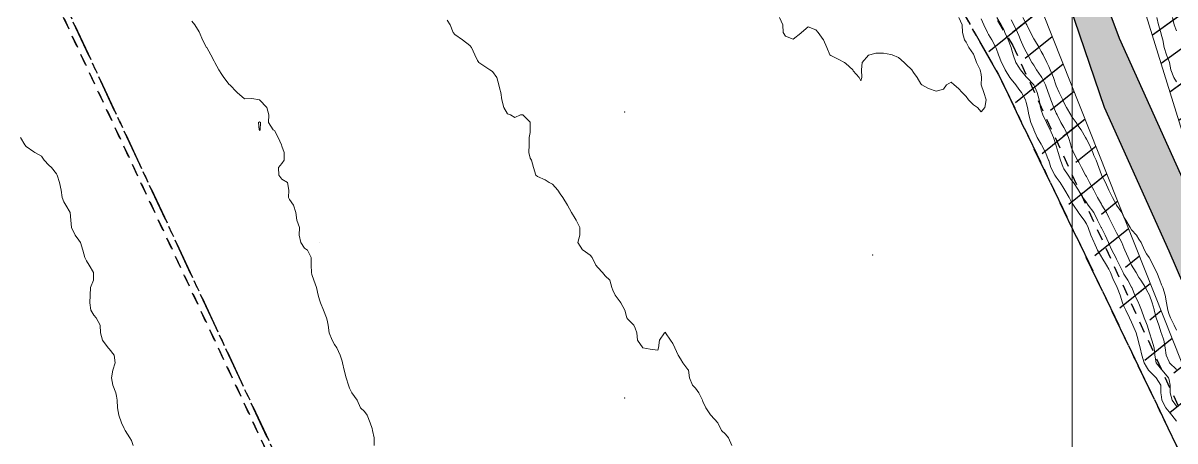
# Model space of a CAD drawing. Header units: centimetres. Extents: x 0 to 642158, y -847 to 649707.
# Drawn here: x 616897 to 616973.6, y 620990 to 621017.9 of the extents above; entities that cross this region are included whole.
import ezdxf

# ---------------------------------------------------------------- set-up
doc = ezdxf.new("R2010")
doc.units = ezdxf.units.CM
doc.header["$MEASUREMENT"] = 0
doc.linetypes.add('CENTERX2', pattern=[4, 2.5, -0.5, 0.5, -0.5])
doc.linetypes.add('JIS_02_0.7', pattern=[1.35, 0.75, -0.6])
for name, color, linetype, lineweight in [('MEV_grille', 254, 'Continuous', 9), ('MEV_schema paysager_V', 7, 'Continuous', 20), ('WAL_parcellaire agricole', 7, 'JIS_02_0.7', 25), ('WAL_topographie 0.5', 253, 'Continuous', 20)]:
    doc.layers.add(name, color=color, linetype=linetype, lineweight=lineweight)
doc.layers.add('MEV_schema paysager_Ha', color=7, linetype='Continuous', lineweight=25, transparency=0.13)
doc.layers.add('SPW_parcellaire cadastral', color=7, linetype='CENTERX2', lineweight=25, true_color=0xff0542)
doc.layers.add('XREF_SPW orthophoto A0 500e', color=7, linetype='Continuous')
picture_1 = doc.add_image_def('image2.png', size_in_pixel=(6614, 11023))

# ---------------------------------------------------------------- blocks, each defined once
blk = doc.blocks.new('*U112')
at = {"layer": 'MEV_grille', "transparency": 33554687}
blk.add_lwpolyline([(0, 1825.476), (0, -1825.476)], dxfattribs=at)
blk = doc.blocks.new('*U113')
at = {"layer": 'MEV_grille', "color": 0, "linetype": 'ByBlock', "lineweight": -2, "transparency": 16777216}
blk.add_blockref('*U112', (1600, 0), dxfattribs=at)

msp = doc.modelspace()

# ---------------------------------------------------------------- linework, layer by layer
at = {"layer": 'MEV_schema paysager_V'}
for p in [(616937.037, 621011.954), (616953.537, 621002.427), (616937.037, 620992.901)]:
    msp.add_point(p, dxfattribs=at)
at = {"layer": 'WAL_topographie 0.5'}
for points in [[(616908.25, 621017.993), (616908.464, 621017.75), (616908.75, 621017.288), (616908.774, 621017.25), (616908.963, 621016.75), (616909.237, 621016.25), (616909.25, 621016.234), (616909.523, 621015.75), (616909.75, 621015.333), (616909.798, 621015.25), (616910.052, 621014.75), (616910.25, 621014.439), (616910.385, 621014.25), (616910.75, 621013.787), (616910.788, 621013.75), (616911.25, 621013.263), (616911.283, 621013.25), (616911.75, 621012.813), (616912.25, 621012.85), (616912.75, 621012.75), (616912.75, 621012.75), (616913.25, 621012.25), (616913.25, 621012.25), (616913.384, 621011.75), (616913.35, 621011.25), (616913.659, 621010.75), (616913.75, 621010.708), (616913.989, 621010.25), (616914.222, 621009.75), (616914.25, 621009.673), (616914.391, 621009.25), (616914.393, 621008.75), (616914.25, 621008.515), (616914.025, 621008.25), (616914.036, 621007.75), (616914.25, 621007.485), (616914.614, 621007.25), (616914.704, 621006.75), (616914.696, 621006.25), (616914.75, 621006.113), (616915.016, 621005.75), (616915.169, 621005.25), (616915.25, 621004.75), (616915.25, 621004.75), (616915.408, 621004.25), (616915.4, 621003.75), (616915.507, 621003.25), (616915.75, 621002.881), (616915.95, 621002.75), (616916.186, 621002.25), (616916.184, 621001.75), (616916.212, 621001.25), (616916.25, 621001.125), (616916.37, 621000.75), (616916.545, 621000.25), (616916.653, 620999.75), (616916.75, 620999.432), (616916.811, 620999.25), (616917.021, 620998.75), (616917.208, 620998.25), (616917.25, 620998.083), (616917.325, 620997.75), (616917.386, 620997.25), (616917.583, 620996.75), (616917.75, 620996.464), (616917.908, 620996.25), (616918.117, 620995.75), (616918.25, 620995.35), (616918.273, 620995.25), (616918.38, 620994.75), (616918.526, 620994.25), (616918.687, 620993.75), (616918.75, 620993.562), (616918.906, 620993.25), (616919.25, 620992.75), (616919.25, 620992.75), (616919.472, 620992.25), (616919.75, 620992), (616919.911, 620991.75), (616920.128, 620991.25), (616920.25, 620990.875), (616920.278, 620990.75), (616920.384, 620990.25), (616920.381, 620989.75)], [(616925.25, 621018.054), (616925.444, 621017.75), (616925.647, 621017.25), (616925.75, 621017.112), (616926.25, 621016.75), (616926.25, 621016.75), (616926.75, 621016.375), (616926.85, 621016.25), (616927.09, 621015.75), (616927.25, 621015.387), (616927.35, 621015.25), (616927.75, 621014.977), (616928.083, 621014.75), (616928.25, 621014.646), (616928.538, 621014.25), (616928.685, 621013.75), (616928.75, 621013.464), (616928.8, 621013.25), (616928.871, 621012.75), (616929.01, 621012.25), (616929.25, 621011.821), (616929.45, 621011.75), (616929.75, 621011.583), (616930.125, 621011.75), (616930.25, 621011.765), (616930.274, 621011.75), (616930.75, 621011.274), (616930.76, 621011.25), (616930.764, 621010.75), (616930.75, 621010.583), (616930.704, 621010.25), (616930.692, 621009.75), (616930.667, 621009.25), (616930.75, 621008.875), (616930.85, 621008.75), (616930.977, 621008.25), (616931.143, 621007.75), (616931.25, 621007.656), (616931.75, 621007.424), (616932.016, 621007.25), (616932.25, 621007.141), (616932.597, 621006.75), (616932.75, 621006.5), (616932.922, 621006.25), (616933.25, 621005.75), (616933.25, 621005.75), (616933.517, 621005.25), (616933.75, 621004.85), (616933.824, 621004.75), (616934.061, 621004.25), (616934.059, 621003.75), (616933.922, 621003.25), (616934.25, 621002.775), (616934.274, 621002.75), (616934.75, 621002.417), (616934.872, 621002.25), (616935.136, 621001.75), (616935.25, 621001.599), (616935.579, 621001.25), (616935.75, 621001.043), (616936.065, 621000.75), (616936.183, 621000.25), (616936.25, 621000.084), (616936.41, 620999.75), (616936.75, 620999.303), (616936.794, 620999.25), (616937.046, 620998.75), (616937.194, 620998.25), (616937.25, 620998.156), (616937.656, 620997.75), (616937.75, 620997.562), (616937.85, 620997.25), (616937.905, 620996.75), (616938.25, 620996.25), (616938.25, 620996.25), (616938.75, 620996.155), (616939.25, 620996.083), (616939.286, 620996.25), (616939.35, 620996.75), (616939.687, 620997.25), (616939.75, 620997.286), (616939.77, 620997.25), (616940.083, 620996.75), (616940.25, 620996.536), (616940.379, 620996.25), (616940.6, 620995.75), (616940.75, 620995.519), (616940.909, 620995.25), (616941.25, 620994.809), (616941.286, 620994.75), (616941.361, 620994.25), (616941.55, 620993.75), (616941.75, 620993.559), (616941.974, 620993.25), (616942.212, 620992.75), (616942.25, 620992.679), (616942.444, 620992.25), (616942.75, 620991.775), (616942.778, 620991.75), (616943.25, 620991.25), (616943.25, 620991.25), (616943.488, 620990.75), (616943.75, 620990.488), (616943.95, 620990.25), (616944.169, 620989.75)], [(616947.336, 621018.25), (616947.553, 621017.75), (616947.588, 621017.25), (616947.75, 621017), (616948.25, 621016.792), (616948.75, 621017.187), (616948.8, 621017.25), (616949.25, 621017.61), (616949.75, 621017.423), (616949.911, 621017.25), (616950.25, 621016.773), (616950.266, 621016.75), (616950.479, 621016.25), (616950.7, 621015.75), (616950.75, 621015.708), (616951.25, 621015.474), (616951.655, 621015.25), (616951.75, 621015.187), (616952.217, 621014.75), (616952.25, 621014.694), (616952.65, 621014.25), (616952.75, 621014.027), (616952.824, 621014.25), (616952.8, 621014.75), (616952.85, 621015.25), (616953.25, 621015.721), (616953.35, 621015.75), (616953.75, 621015.861), (616954.25, 621015.871), (616954.75, 621015.782), (616954.833, 621015.75), (616955.25, 621015.577), (616955.63, 621015.25), (616955.75, 621015.125), (616956.141, 621014.75), (616956.25, 621014.583), (616956.488, 621014.25), (616956.75, 621013.827), (616956.806, 621013.75), (616957.25, 621013.521), (616957.75, 621013.333), (616958.25, 621013.464), (616958.45, 621013.75), (616958.75, 621013.938), (616958.964, 621013.75), (616959.25, 621013.515), (616959.487, 621013.25), (616959.75, 621012.972), (616959.91, 621012.75), (616960.25, 621012.423), (616960.5, 621012.25), (616960.75, 621011.969)], [(616960.75, 621011.969), (616960.987, 621012.25), (616961.092, 621012.75), (616960.925, 621013.25), (616960.763, 621013.75), (616960.78, 621014.25), (616960.75, 621014.45), (616960.683, 621014.75), (616960.445, 621015.25), (616960.27, 621015.75), (616960.25, 621015.788), (616959.938, 621016.25), (616959.75, 621016.595), (616959.648, 621016.75), (616959.513, 621017.25), (616959.496, 621017.75), (616959.278, 621018.25)], [(616912.75, 621010.721), (616912.8, 621010.75), (616912.833, 621011.25), (616912.75, 621011.292), (616912.7, 621011.25), (616912.726, 621010.75), (616912.75, 621010.721)], [(616896.857, 621010.25), (616897.156, 621009.75), (616897.25, 621009.643), (616897.75, 621009.286), (616897.827, 621009.25), (616898.25, 621009), (616898.427, 621008.75), (616898.75, 621008.417), (616898.923, 621008.25), (616899.25, 621007.837), (616899.292, 621007.75), (616899.459, 621007.25), (616899.564, 621006.75), (616899.636, 621006.25), (616899.75, 621005.956), (616899.871, 621005.75), (616900.176, 621005.25), (616900.205, 621004.75), (616900.25, 621004.25), (616900.25, 621004.25), (616900.5, 621003.75), (616900.75, 621003.417), (616900.861, 621003.25), (616901.017, 621002.75), (616901.135, 621002.25), (616901.25, 621002.036), (616901.438, 621001.75), (616901.719, 621001.25), (616901.713, 621000.75), (616901.523, 621000.25), (616901.5, 620999.75), (616901.466, 620999.25), (616901.542, 620998.75), (616901.75, 620998.409), (616901.896, 620998.25), (616902.157, 620997.75), (616902.191, 620997.25), (616902.25, 620997), (616902.324, 620996.75), (616902.687, 620996.25), (616902.75, 620996.178), (616903.096, 620995.75), (616903.15, 620995.25), (616903.008, 620994.75), (616902.912, 620994.25), (616903.006, 620993.75), (616903.203, 620993.25), (616903.25, 620993.036), (616903.303, 620992.75), (616903.318, 620992.25), (616903.408, 620991.75), (616903.583, 620991.25), (616903.75, 620990.883), (616903.815, 620990.75), (616904.13, 620990.25), (616904.25, 620990.062), (616904.354, 620989.75)], [(616916.75, 621003.25), (616916.75, 621003.25), (616916.75, 621003.25), (616916.75, 621003.25), (616916.75, 621003.25)]]:
    msp.add_lwpolyline(points, dxfattribs=at)

# ---------------------------------------------------------------- pictures from other files: only their frames are drawn
image = msp.add_image(picture_1, insert=(616830.845, 620745.783), size_in_units=(429.466, 715.756), dxfattribs=dict(brightness=75))
image.dxf.flags = 7

# ---------------------------------------------------------------- next in the draw order: wipeouts: each hides what was drawn before it
msp.add_wipeout([(616970.725, 621058.078), (616976.551, 621059.816), (616979.173, 621050.828), (617003.962, 621058.217), (617002.93, 621062.013), (617017.746, 621065.982), (617017.599, 621068.996), (617018.689, 621069.026), (617015.035, 621082.757), (617021.471, 621084.207), (617023.543, 621075.819), (617017.722, 621074.351), (617019.19, 621069.082), (617039.016, 621069.277), (617051.92, 621070.219), (617052.746, 621057.949), (617055.418, 621058.121), (617056.67, 621044.451), (617054.226, 621044.233), (617062.131, 621016.543), (617027.393, 621006.225), (617026.476, 621009.473), (617019.532, 621007.273), (617020.502, 621004.156), (616988.43, 620994.994), (616983.128, 621015.156), (616975.418, 621044.848), (616974.335, 621049.238), (616973.452, 621048.957), (616973.031, 621050.341)]).dxf.layer = 'XREF_SPW orthophoto A0 500e'

# ---------------------------------------------------------------- next in the draw order: hatches: boundary and pattern name
at = {"layer": 'MEV_schema paysager_Ha', "true_color": 0xffffff, "transparency": 33554687}
h = msp.add_hatch(color=7, dxfattribs=at)
h.dxf.hatch_style = 1
h.paths.add_polyline_path([(617076.957, 620775.289), (617077.201, 620777.105), (617077.126, 620779.957), (617075.099, 620784.986), (617072.172, 620790.466), (617067.368, 620798.797), (617064.065, 620804.577), (617056.243, 620818.296), (617050.046, 620830.95), (617047.611, 620836.834), (617045.379, 620844.037), (617042.362, 620852.742), (617037.909, 620861.649), (617028.342, 620880.123), (617020.095, 620896.123), (617010.198, 620916.411), (617002.446, 620933.73), (616993.044, 620956.493), (616983.642, 620978.596), (616973.25, 621002.678), (616968.962, 621012.244), (616965.663, 621021.976), (616955.436, 621040.45), (616945.21, 621059.419), (616940.921, 621068.986), (616935.478, 621077.398), (616927.231, 621088.119), (616919.756, 621098.032), (616908.594, 621115.419), (616899.05, 621136.883), (616888.424, 621173.846), (616877.62, 621211.722), (616864.401, 621250.858), (616862.596, 621274.031), (616860.047, 621301.222), (616858.914, 621326.713), (616859.197, 621346.539), (616860.896, 621376.279), (616861.463, 621404.886), (616860.613, 621429.244), (616859.48, 621444.822), (616854.948, 621465.215), (616849, 621490.706), (616837.671, 621532.058), (616829.74, 621571.711), (616822.943, 621588.705), (616820.394, 621592.954), (616812.463, 621606.549), (616808.781, 621634.306), (616806.798, 621652.15), (616807.931, 621670.56), (616809.064, 621685.289), (616812.18, 621684.156), (616809.914, 621652.433), (616812.18, 621634.873), (616813.879, 621615.896), (616816.995, 621605.7), (616822.943, 621593.52), (616829.174, 621581.341), (616832.006, 621572.561), (616837.954, 621544.521), (616851.266, 621492.689), (616857.498, 621468.614), (616860.896, 621451.903), (616862.879, 621435.758), (616864.295, 621409.984), (616863.729, 621378.545), (616862.029, 621341.724), (616862.313, 621319.632), (616865.428, 621273.181), (616866.561, 621255.621), (616870.995, 621241.549), (616880.863, 621212.431), (616888.067, 621186.88), (616893.901, 621167.537), (616903.21, 621136.7), (616913.794, 621113.645), (616922.701, 621099.354), (616933.688, 621085.113), (616938.674, 621078.225), (616946.15, 621064.154), (616956.913, 621043.761), (616966.26, 621026.766), (616969.942, 621016.853), (616981.555, 620991.079), (616995.15, 620956.807), (617005.346, 620932.732), (617016.676, 620908.941), (617026.306, 620890.247), (617038.202, 620866.455), (617044.999, 620853.993), (617049.248, 620839.831), (617054.346, 620826.519), (617065.959, 620806.409), (617077.565, 620785.227), (617080.472, 620780.563), (617081.622, 620779.211), (617083.041, 620778.332)])
at = {"layer": 'MEV_schema paysager_Ha', "transparency": 33554687}
h = msp.add_hatch(dxfattribs=at)
h.set_pattern_fill('ANSI31', color=60, scale=30, angle=354)
h.paths.add_polyline_path([(616763.793, 621237.399), (616780.361, 621223.636), (616806.73, 621203.109), (616835.432, 621183.048), (616849.2, 621170.918), (616860.426, 621161.465), (616877.021, 621145.92), (616895.432, 621126.667), (616906.244, 621113.266), (616915.551, 621100.874), (616925.104, 621088.577), (616933.769, 621076.473), (616936.099, 621075.05), (616937.977, 621072.979), (616937.912, 621070.973), (616937.135, 621069.225), (616936.358, 621067.608), (616937.135, 621064.501), (616940.76, 621060.683), (616945.227, 621056.8), (616947.105, 621052.206), (616962.41, 621024.728), (616974.109, 620995.255), (616988.613, 620964.831), (617000.873, 620934.818), (616994.034, 620945.287), (616980.56, 620976.65), (616967.841, 621003.399), (616952.474, 621032.764), (616936.299, 621056.62), (616930.996, 621060.508), (616927.549, 621064.307), (616925.604, 621066.074), (616925.516, 621067.841), (616925.125, 621068.86), (616924.852, 621069.499), (616924.487, 621070.183), (616924.304, 621071.324), (616923.391, 621073.103), (616922.341, 621073.925), (616921.096, 621075.97), (616919.417, 621078.356), (616911.722, 621092.304), (616907.214, 621097.272), (616901.665, 621105.707), (616893.69, 621116.453), (616882.131, 621129.394), (616872.652, 621139.563), (616858.571, 621155.492), (616844.444, 621168.426), (616830.582, 621180.304), (616816.719, 621190.861), (616800.357, 621202.226), (616786.054, 621214.304), (616772.55, 621226.115), (616757.239, 621240.336), (616751.019, 621247.072), (616746.267, 621252.771), (616748.773, 621253.031), (616755.597, 621245.259), (616761.904, 621239.386)])
h = msp.add_hatch(dxfattribs=at)
h.set_pattern_fill('ANSI31', color=60, scale=15, angle=354)
h.paths.add_polyline_path([(616763.793, 621237.399), (616780.361, 621223.636), (616806.73, 621203.109), (616835.432, 621183.048), (616849.2, 621170.918), (616860.426, 621161.465), (616877.021, 621145.92), (616895.432, 621126.667), (616906.244, 621113.266), (616915.551, 621100.874), (616925.104, 621088.577), (616933.769, 621076.473), (616936.099, 621075.05), (616937.977, 621072.979), (616937.912, 621070.973), (616937.135, 621069.225), (616936.358, 621067.608), (616937.135, 621064.501), (616940.76, 621060.683), (616945.227, 621056.8), (616947.105, 621052.206), (616962.41, 621024.728), (616974.109, 620995.255), (616988.613, 620964.831), (617000.873, 620934.818), (616995.278, 620946.197), (616981.322, 620977.591), (616968.949, 621004.724), (616954.95, 621033.47), (616939.273, 621058.598), (616934.212, 621062.775), (616932.292, 621066.548), (616932.356, 621068.019), (616932.484, 621070.385), (616932.676, 621072.303), (616931.333, 621074.286), (616929.926, 621075.948), (616928.134, 621077.547), (616926.215, 621078.186), (616923.976, 621080.872), (616915.079, 621094.601), (616910.377, 621100.394), (616904.363, 621108.155), (616896.709, 621119.194), (616884.982, 621132.444), (616875.303, 621142.281), (616859.978, 621158.245), (616846.267, 621170.017), (616832.7, 621182.018), (616818.337, 621192.934), (616802.115, 621203.987), (616787.085, 621215.761), (616773.725, 621227.447), (616758.184, 621241.318), (616751.756, 621248.212), (616746.267, 621252.771), (616748.773, 621253.031), (616755.597, 621245.259), (616761.904, 621239.386)])
h = msp.add_hatch(dxfattribs=at)
h.set_pattern_fill('ANSI31', color=60, scale=30, angle=351)
h.paths.add_polyline_path([(616875.009, 621239.839), (616881.874, 621229.81), (616886.45, 621221.893), (616888.914, 621212.275), (616893.321, 621190.809), (616897.189, 621179.05), (616907.993, 621151.58), (616917.109, 621129.424), (616929.889, 621106.642), (616946.16, 621080.317), (616949.697, 621074.039), (616954.461, 621066.102), (616970.722, 621037.835), (616976.752, 621021.411), (616980.026, 621010.154), (616982.854, 620999.006), (616989.654, 620982.876), (616995.508, 620967.769), (616999.131, 620959.573), (617008.258, 620938.09), (617012.245, 620928.983), (617006.707, 620935.343), (617001.767, 620944.62), (616986.247, 620981.031), (616974.528, 621009.365), (616969.536, 621025.48), (616961.782, 621038.985), (616953.793, 621052.843), (616948.624, 621065.291), (616943.572, 621072.338), (616939.46, 621079.501), (616933.339, 621087.695), (616925.21, 621101.403), (616919.298, 621110.267), (616914.617, 621117.983), (616909.523, 621128.986), (616904.832, 621137.752), (616902.895, 621142.645), (616900.855, 621153.449), (616896.267, 621165.681), (616894.227, 621175.466), (616888.652, 621193.859), (616882.864, 621212.223), (616878.837, 621226.562), (616877.632, 621230.778), (616875.619, 621237.576)])
h = msp.add_hatch(dxfattribs=at)
h.set_pattern_fill('ANSI31', color=60, scale=15, angle=351)
h.paths.add_polyline_path([(616875.009, 621239.839), (616880.056, 621228.321), (616883.246, 621219.665), (616885.677, 621210.097), (616891.45, 621190.962), (616895.4, 621178.509), (616904.363, 621150.017), (616913.902, 621126.919), (616927.359, 621104.657), (616942.855, 621079.785), (616947.381, 621071.265), (616954.192, 621058.974), (616967.867, 621036.168), (616973.007, 621021.906), (616975.995, 621012.026), (616979.672, 621000.423), (616985.533, 620986.177), (616992.732, 620968.731), (616997.119, 620959.334), (617006.326, 620938.311), (617012.245, 620928.983), (617006.707, 620935.343), (617001.767, 620944.62), (616986.247, 620981.031), (616974.528, 621009.365), (616969.536, 621025.48), (616961.782, 621038.985), (616953.793, 621052.843), (616948.624, 621065.291), (616943.572, 621072.338), (616939.46, 621079.501), (616933.339, 621087.695), (616925.21, 621101.403), (616919.298, 621110.267), (616914.617, 621117.983), (616909.523, 621128.986), (616904.832, 621137.752), (616902.895, 621142.645), (616900.855, 621153.449), (616896.267, 621165.681), (616894.227, 621175.466), (616888.652, 621193.859), (616882.864, 621212.223), (616878.837, 621226.562), (616877.632, 621230.778), (616875.619, 621237.576)])

# ---------------------------------------------------------------- next in the draw order: linework, layer by layer
for points in [[(617002.446, 620933.73), (616993.044, 620956.493), (616983.642, 620978.596), (616973.25, 621002.678), (616968.962, 621012.244), (616965.663, 621021.976), (616955.436, 621040.45), (616945.21, 621059.419), (616940.921, 621068.986), (616935.478, 621077.398), (616927.231, 621088.119), (616919.756, 621098.032), (616908.594, 621115.419), (616899.05, 621136.883), (616888.424, 621173.846)], [(616893.901, 621167.537), (616903.21, 621136.7), (616913.794, 621113.645), (616922.701, 621099.354), (616933.688, 621085.113), (616938.674, 621078.225), (616946.15, 621064.154), (616956.913, 621043.761), (616966.26, 621026.766), (616969.942, 621016.853), (616981.555, 620991.079), (616995.15, 620956.807), (617005.346, 620932.732), (617016.676, 620908.941), (617026.306, 620890.247), (617038.202, 620866.455), (617044.999, 620853.993), (617049.248, 620839.831), (617054.346, 620826.519), (617065.959, 620806.409), (617077.565, 620785.227)]]:
    msp.add_lwpolyline(points)
at = {"layer": 'MEV_schema paysager_V', "color": 60}
for points in [[(617012.245, 620928.983), (617006.707, 620935.343), (617001.767, 620944.62), (616986.247, 620981.031), (616974.528, 621009.365), (616969.536, 621025.48), (616961.782, 621038.985), (616953.793, 621052.843), (616948.624, 621065.291), (616943.572, 621072.338), (616939.46, 621079.501), (616933.339, 621087.695), (616925.21, 621101.403), (616919.298, 621110.267), (616914.617, 621117.983), (616909.523, 621128.986), (616904.832, 621137.752), (616902.895, 621142.645), (616900.855, 621153.449), (616896.267, 621165.681)], [(616895.432, 621126.667), (616906.244, 621113.266), (616915.551, 621100.874), (616925.104, 621088.577), (616933.769, 621076.473), (616936.099, 621075.05), (616937.977, 621072.979), (616937.912, 621070.973), (616937.135, 621069.225), (616936.358, 621067.608), (616937.135, 621064.501), (616940.76, 621060.683), (616945.227, 621056.8), (616947.105, 621052.206), (616962.41, 621024.728), (616974.109, 620995.255), (616988.613, 620964.831), (617000.873, 620934.818)]]:
    msp.add_lwpolyline(points, dxfattribs=at)
at = {"layer": 'SPW_parcellaire cadastral'}
for points in [[(617069.693, 620775.462), (617042.312, 620836.61), (617036.267, 620850.114), (617034.006, 620855.163), (617017.558, 620891.904), (616974.006, 620989.185), (616961.91, 621014.447), (616950.392, 621034.719), (616936.965, 621054.591), (616923.841, 621069.865), (616923.568, 621072.35), (616921.936, 621074.869), (616902.276, 621105.214), (616875.163, 621136.929), (616841.151, 621171.07), (616825.651, 621183.795), (616803.88, 621199.445), (616783.079, 621216.904), (616753.119, 621246.609), (616755.27, 621248.854), (616758.203, 621251.915), (616759.547, 621253.317)], [(616880.187, 621061.203), (616897.065, 621067.074), (616923.841, 621069.865), (616936.965, 621054.591), (616950.392, 621034.719), (616961.91, 621014.447), (616974.006, 620989.185), (617017.558, 620891.904), (616967.384, 620874.284), (616880.187, 621061.203)], [(616880.187, 621061.203), (616967.384, 620874.284), (617017.558, 620891.904), (617034.006, 620855.163), (617031.612, 620852.364), (617035.411, 620849.114), (617036.267, 620850.114), (617042.312, 620836.61), (616919.509, 620750.616)]]:
    msp.add_lwpolyline(points, dxfattribs=at)
at = {"layer": 'WAL_parcellaire agricole'}
for points in [[(616966.956, 620874.471), (616882.032, 621056.075), (616911.947, 621060.799), (616933.276, 621058.86), (616934.659, 621057.23), (616941.11, 621051.25), (616962.856, 621016.386), (617019.204, 620893.394), (616966.956, 620874.471)], [(616881.452, 621057.429), (616882.032, 621056.075), (616966.956, 620874.471), (617019.204, 620893.394), (617054.586, 620821.986), (617070.287, 620792.592)]]:
    msp.add_lwpolyline(points, dxfattribs=at)
at = {"layer": 'WAL_topographie 0.5'}
for points in [[(616973.75, 620991.353), (616973.44, 620991.75), (616973.25, 620991.983), (616973.043, 620992.25), (616972.775, 620992.75), (616972.75, 620992.974), (616972.708, 620993.25), (616972.698, 620993.75), (616972.391, 620994.25), (616972.25, 620994.381), (616971.877, 620994.75), (616971.75, 620994.97), (616971.589, 620995.25), (616971.435, 620995.75), (616971.317, 620996.25), (616971.25, 620996.553), (616971.201, 620996.75), (616971.052, 620997.25), (616970.845, 620997.75), (616970.75, 620997.951), (616970.609, 620998.25), (616970.367, 620998.75), (616970.25, 620999.011), (616970.149, 620999.25), (616969.995, 620999.75), (616969.809, 621000.25), (616969.75, 621000.365), (616969.562, 621000.75), (616969.348, 621001.25), (616969.25, 621001.472), (616969.086, 621001.75), (616968.779, 621002.25), (616968.75, 621002.305), (616968.482, 621002.75), (616968.27, 621003.25), (616968.25, 621003.298), (616968.057, 621003.75), (616967.865, 621004.25), (616967.75, 621004.49), (616967.596, 621004.75), (616967.25, 621005.21), (616967.22, 621005.25), (616966.889, 621005.75), (616966.75, 621005.987), (616966.599, 621006.25), (616966.32, 621006.75), (616966.25, 621006.864), (616966.001, 621007.25), (616965.75, 621007.615), (616965.644, 621007.75), (616965.393, 621008.25), (616965.25, 621008.723), (616965.24, 621008.75), (616965.032, 621009.25), (616964.776, 621009.75), (616964.75, 621009.796), (616964.478, 621010.25), (616964.259, 621010.75), (616964.25, 621010.772), (616964.061, 621011.25), (616963.913, 621011.75), (616963.83, 621012.25), (616963.75, 621012.575), (616963.692, 621012.75), (616963.427, 621013.25), (616963.25, 621013.476), (616963.05, 621013.75), (616962.75, 621014.135), (616962.665, 621014.25), (616962.357, 621014.75), (616962.25, 621014.962), (616962.1, 621015.25), (616961.917, 621015.75), (616961.75, 621016.198), (616961.725, 621016.25), (616961.453, 621016.75), (616961.25, 621017.113), (616961.173, 621017.25), (616960.932, 621017.75), (616960.75, 621018.156)], [(616973.75, 620992.369), (616973.461, 620992.75), (616973.316, 620993.25), (616973.329, 620993.75), (616973.25, 620994.122), (616973.22, 620994.25), (616972.79, 620994.75), (616972.75, 620994.793), (616972.399, 620995.25), (616972.305, 620995.75), (616972.251, 620996.25), (616972.25, 620996.253), (616972.098, 620996.75), (616971.954, 620997.25), (616971.788, 620997.75), (616971.75, 620997.858), (616971.583, 620998.25), (616971.41, 620998.75), (616971.25, 620999.189), (616971.223, 620999.25), (616970.977, 620999.75), (616970.763, 621000.25), (616970.75, 621000.274), (616970.498, 621000.75), (616970.25, 621001.15), (616970.19, 621001.25), (616969.943, 621001.75), (616969.75, 621002.155), (616969.7, 621002.25), (616969.444, 621002.75), (616969.25, 621003.19), (616969.223, 621003.25), (616968.998, 621003.75), (616968.75, 621004.24), (616968.745, 621004.25), (616968.501, 621004.75), (616968.251, 621005.25), (616968.25, 621005.252), (616967.865, 621005.75), (616967.75, 621005.919), (616967.521, 621006.25), (616967.25, 621006.701), (616967.222, 621006.75), (616966.897, 621007.25), (616966.75, 621007.439), (616966.531, 621007.75), (616966.25, 621008.166), (616966.203, 621008.25), (616966.027, 621008.75), (616965.868, 621009.25), (616965.75, 621009.686), (616965.73, 621009.75), (616965.559, 621010.25), (616965.333, 621010.75), (616965.25, 621010.924), (616965.098, 621011.25), (616964.848, 621011.75), (616964.75, 621012.063), (616964.7, 621012.25), (616964.607, 621012.75), (616964.471, 621013.25), (616964.253, 621013.75), (616964.25, 621013.755), (616963.781, 621014.25), (616963.75, 621014.287), (616963.368, 621014.75), (616963.25, 621014.933), (616963.066, 621015.25), (616962.877, 621015.75), (616962.75, 621016.214), (616962.741, 621016.25), (616962.551, 621016.75), (616962.333, 621017.25), (616962.25, 621017.436), (616962.09, 621017.75), (616961.799, 621018.25)], [(616973.75, 620994.79), (616973.288, 620995.25), (616973.25, 620995.306), (616973.058, 620995.75), (616973.001, 620996.25), (616972.905, 620996.75), (616972.75, 620997.201), (616972.735, 620997.25), (616972.559, 620997.75), (616972.395, 620998.25), (616972.263, 620998.75), (616972.25, 620998.798), (616972.123, 620999.25), (616971.939, 620999.75), (616971.75, 621000.111), (616971.672, 621000.25), (616971.367, 621000.75), (616971.25, 621000.932), (616971.065, 621001.25), (616970.75, 621001.739), (616970.744, 621001.75), (616970.52, 621002.25), (616970.318, 621002.75), (616970.25, 621002.896), (616970.099, 621003.25), (616969.832, 621003.75), (616969.75, 621003.903), (616969.585, 621004.25), (616969.343, 621004.75), (616969.25, 621004.917), (616969.079, 621005.25), (616968.783, 621005.75), (616968.75, 621005.807), (616968.486, 621006.25), (616968.25, 621006.734), (616968.241, 621006.75), (616967.958, 621007.25), (616967.75, 621007.656), (616967.692, 621007.75), (616967.434, 621008.25), (616967.25, 621008.602), (616967.163, 621008.75), (616966.901, 621009.25), (616966.75, 621009.636), (616966.718, 621009.75), (616966.571, 621010.25), (616966.35, 621010.75), (616966.25, 621010.913), (616966.046, 621011.25), (616965.803, 621011.75), (616965.75, 621011.875), (616965.593, 621012.25), (616965.394, 621012.75), (616965.25, 621013.13), (616965.208, 621013.25), (616965.022, 621013.75), (616964.783, 621014.25), (616964.75, 621014.306), (616964.433, 621014.75), (616964.25, 621015.063), (616964.133, 621015.25), (616963.858, 621015.75), (616963.75, 621015.949), (616963.6, 621016.25), (616963.376, 621016.75), (616963.25, 621017.046), (616963.167, 621017.25), (616962.932, 621017.75), (616962.75, 621018.09)], [(616973.75, 620997.412), (616973.581, 620997.75), (616973.35, 620998.25), (616973.25, 620998.468), (616973.178, 620998.75), (616973.076, 620999.25), (616972.983, 620999.75), (616972.836, 621000.25), (616972.75, 621000.434), (616972.635, 621000.75), (616972.428, 621001.25), (616972.25, 621001.602), (616972.183, 621001.75), (616971.923, 621002.25), (616971.75, 621002.513), (616971.627, 621002.75), (616971.395, 621003.25), (616971.25, 621003.474), (616971.083, 621003.75), (616970.75, 621004.109), (616970.656, 621004.25), (616970.365, 621004.75), (616970.25, 621004.947), (616970.106, 621005.25), (616969.755, 621005.75), (616969.75, 621005.757), (616969.499, 621006.25), (616969.25, 621006.743), (616969.247, 621006.75), (616969.03, 621007.25), (616968.752, 621007.75), (616968.75, 621007.754), (616968.575, 621008.25), (616968.391, 621008.75), (616968.25, 621009.059), (616968.172, 621009.25), (616967.964, 621009.75), (616967.75, 621010.149), (616967.697, 621010.25), (616967.4, 621010.75), (616967.25, 621010.965), (616967.081, 621011.25), (616966.75, 621011.696), (616966.716, 621011.75), (616966.435, 621012.25), (616966.25, 621012.59), (616966.178, 621012.75), (616965.952, 621013.25), (616965.75, 621013.686), (616965.726, 621013.75), (616965.562, 621014.25), (616965.352, 621014.75), (616965.25, 621014.969), (616965.113, 621015.25), (616964.881, 621015.75), (616964.75, 621015.984), (616964.612, 621016.25), (616964.3, 621016.75), (616964.25, 621016.824), (616964.032, 621017.25), (616963.783, 621017.75), (616963.75, 621017.808), (616963.524, 621018.25)], [(616972.437, 621018.25), (616972.54, 621017.75), (616972.694, 621017.25), (616972.75, 621017.05), (616972.83, 621016.75), (616972.915, 621016.25), (616973.078, 621015.75), (616973.25, 621015.304), (616973.269, 621015.25), (616973.373, 621014.75), (616973.566, 621014.25), (616973.75, 621013.949)], [(616973.474, 621018.25), (616973.588, 621017.75), (616973.75, 621017.345)]]:
    msp.add_lwpolyline(points, dxfattribs=at)

# ---------------------------------------------------------------- next in the draw order: block references
at = {"layer": 'MEV_grille', "transparency": 33554687}
msp.add_blockref('*U113', (615366.814, 620593.644), dxfattribs=at)

doc.saveas('drawing.dxf')
